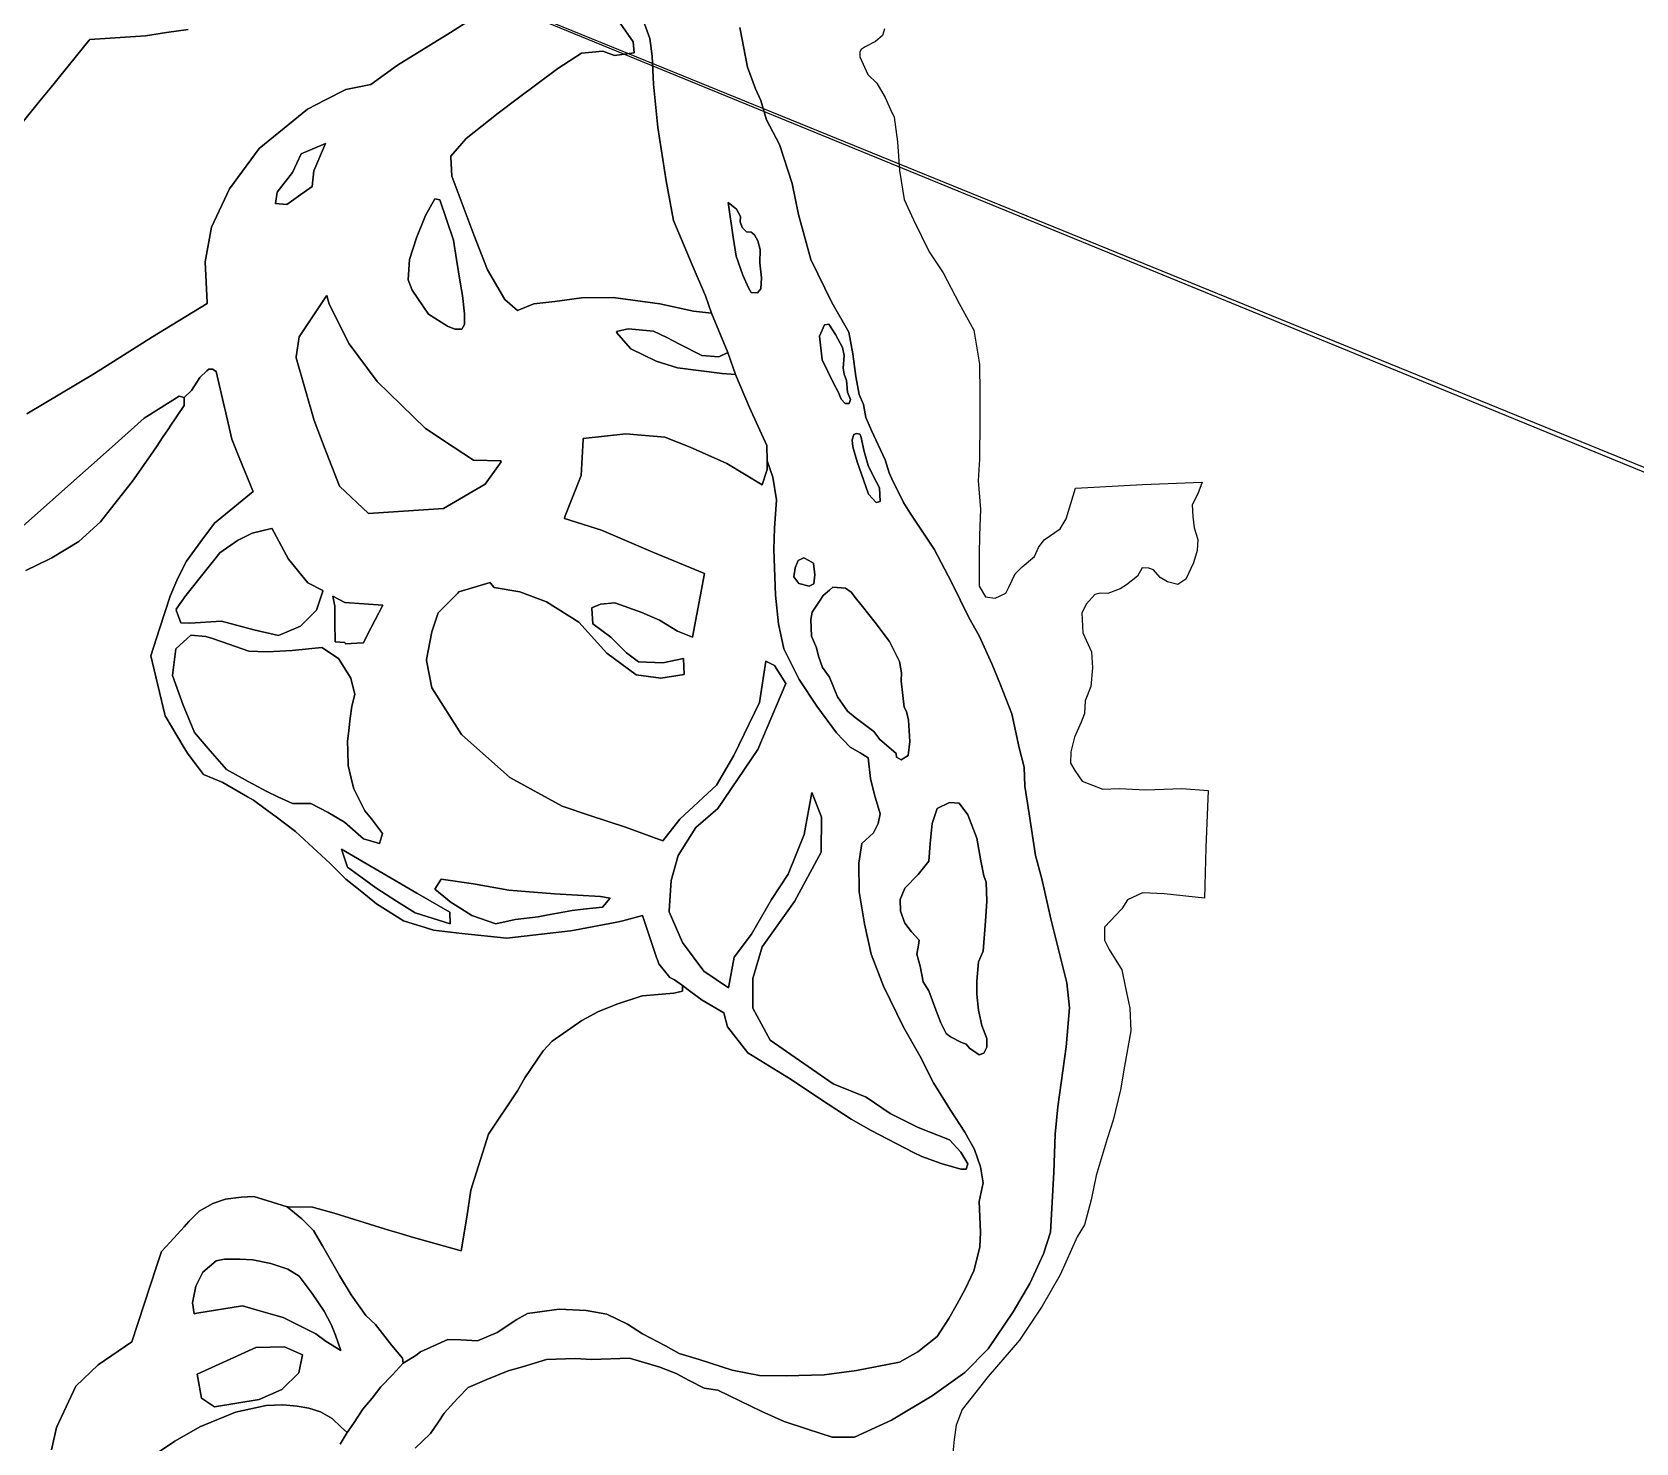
# Model space of a CAD drawing. Header units: inches. Extents: x 288635 to 1232953, y 676945 to 1655780.
# Drawn here: x 521361 to 544893, y 1356307 to 1377011 of the extents above; entities that cross this region are included whole.
import ezdxf

# ---------------------------------------------------------------- set-up
doc = ezdxf.new("R2010")
doc.units = ezdxf.units.IN
doc.header["$MEASUREMENT"] = 0
doc.layers.add('Images', color=7, linetype='Continuous')
picture_1 = doc.add_image_def('image4.jpg', size_in_pixel=(1536, 2752))
picture_2 = doc.add_image_def('image5.jpg', size_in_pixel=(2644, 3704))

msp = doc.modelspace()

# ---------------------------------------------------------------- linework, layer by layer
at = {"color": 1}
for points in [[(529797.9407, 1377415.5524), (530178.9415, 1376869.4513), (530196.567, 1376704.9461), (529905.8909, 1376667.0318), (529734.4406, 1376730.5319), (529423.2899, 1376698.7819), (529074.0392, 1376476.5314), (528476.2506, 1376030.3558), (528197.7375, 1375822.4801), (527727.8366, 1375447.8294), (527505.5861, 1375187.4788), (527506.1679, 1375174.6794), (527505.5861, 1375173.9979), (527518.2861, 1374894.5974), (527842.1368, 1374037.3457), (528045.3372, 1373522.9946), (528299.3377, 1373084.8438), (528483.4881, 1372926.0934), (528724.7885, 1373021.3436), (529029.5892, 1373059.4437), (529423.2899, 1373110.2438), (529886.8409, 1373116.5938), (530572.6422, 1373021.3436), (531067.9432, 1372913.3934), (531328.2938, 1372887.9934), (531571.196, 1372308.7648), (531436.244, 1372247.423), (531188.5935, 1372266.473), (530858.3928, 1372431.5733), (530674.2424, 1372526.8235), (530477.392, 1372622.0737), (530109.0913, 1372653.8238), (529937.641, 1372615.7237), (529947.4543, 1372604.4235), (529937.641, 1372602.2428), (530147.1914, 1372360.9423), (530515.4921, 1372183.142), (530832.9928, 1372081.5418), (531137.7934, 1372043.4417), (531487.0441, 1371998.9916), (531683.8945, 1371986.2916), (531887.0949, 1371503.6906), (532141.0954, 1370944.8895), (532144.9908, 1370718.9545), (532147.2241, 1370589.4241), (532071.2452, 1370367.8192), (531556.8942, 1370678.9698), (531017.1431, 1370920.2703), (530642.4924, 1371066.3206), (530070.9912, 1371117.1207), (529445.2016, 1371046.3792), (529444.4868, 1371032.8175), (529416.499, 1370501.7868), (529173.4296, 1369888.5891), (529178.169, 1369887.0645), (529173.4296, 1369875.1082), (529714.1558, 1369701.1689), (530468.2198, 1369377.0537), (531226.586, 1369067.1128), (531050.3043, 1368133.7613), (530832.0226, 1368219.751), (530567.4388, 1368378.5013), (530309.4695, 1368490.9495), (529912.5937, 1368636.4706), (529700.9266, 1368616.6268), (529575.2493, 1368563.71), (529576.0231, 1368550.5549), (529575.2493, 1368550.2291), (529588.4785, 1368325.3328), (529853.0623, 1368133.5095), (530084.5732, 1367901.9987), (530256.5527, 1367769.7067), (530613.7409, 1367756.4775), (530918.0124, 1367816.0089), (530930.5189, 1367584.6385), (530587.2825, 1367531.833), (530223.4797, 1367578.1351), (529793.531, 1367895.6358), (529383.426, 1368352.0429), (528907.175, 1368649.6998), (528516.9138, 1368795.2209), (528139.8818, 1368861.3669), (528087.2294, 1368925.7198), (528080.3504, 1368934.1274), (527623.9433, 1368795.2209), (527605.3453, 1368776.703), (527317.026, 1368489.6266), (527227.0675, 1368209.1677), (527147.6923, 1367801.7085), (527149.014, 1367795.0121), (527147.6923, 1367788.2276), (527227.0675, 1367386.0601), (527660.985, 1366703.4338), (528370.0698, 1366073.7242), (529137.363, 1365650.39), (529544.8221, 1365512.8064), (530068.6982, 1365343.4727), (530613.7409, 1365142.389), (530865.6424, 1365459.3957), (531405.3935, 1365959.4592), (531659.394, 1366396.0226), (532032.4572, 1367173.8992), (532127.7074, 1367777.1504), (532254.7077, 1367713.6502), (532418.0121, 1367449.2526), (532008.6447, 1366480.9411), (531421.2685, 1365615.7519), (531098.338, 1365336.3745), (530841.8299, 1364925.188), (530738.6422, 1364560.0623), (530706.8921, 1364115.5614), (530707.7202, 1364113.6734), (530706.8921, 1364102.0805), (530905.33, 1363649.6421), (531214.8931, 1363228.9538), (531579.4973, 1362985.3744), (531660.3862, 1363436.6521), (531914.3867, 1363775.3194), (532210.7206, 1364283.3205), (532454.1378, 1364653.7379), (532686.9716, 1365235.8224), (532803.3885, 1365849.6569), (532851.449, 1365729.2553), (532946.0472, 1365492.2671), (532940.9721, 1364974.136), (532549.388, 1364254.4679), (532073.137, 1363587.7166), (531935.5534, 1363122.049), (531935.5534, 1363108.5681), (531935.5534, 1362698.7148), (531935.5534, 1362685.2339), (532189.5539, 1362219.5663), (533112.4194, 1361576.3571), (533600.7562, 1361379.9254), (533952.1235, 1361142.8583), (534362.7577, 1360935.4245), (534819.9586, 1360753.3909), (534989.2923, 1360575.5905), (535090.8925, 1360402.0235), (535065.4924, 1360325.8233), (534989.2923, 1360325.8233), (534697.1917, 1360406.2568), (534413.5578, 1360512.0904), (534295.0242, 1360567.1238), (533672.723, 1360893.0911), (533380.6224, 1361058.1915), (532928.3403, 1361350.7111), (532496.4712, 1361640.3794), (531861.4699, 1362031.9635), (531565.136, 1362412.9643), (531510.0766, 1362617.7466), (531192.0739, 1362804.4828), (531026.709, 1362924.8684), (530905.5769, 1363018.3097), (530788.9303, 1363105.2094), (530715.9903, 1363137.6378), (530555.9994, 1363338.0667), (530536.9128, 1363394.4589), (530528.8449, 1363418.296), (530410.4783, 1363768.0155), (530317.8739, 1364045.8285), (530026.8317, 1363966.4534), (529942.9329, 1363950.5416), (529318.8824, 1363832.1872), (529259.5385, 1363820.9323), (528835.5145, 1363772.8161), (528326.8803, 1363715.0987), (527665.4207, 1363781.2447), (527248.7011, 1363834.1615), (527141.1725, 1363866.7459), (526812.1377, 1363966.4534), (526415.2619, 1364217.8081), (526174.2687, 1364412.7291), (525965.4694, 1364581.6109), (525734.1711, 1364808.4611), (525226.7371, 1365278.2709), (524940.2069, 1365494.4252), (524781.3174, 1365612.0034), (524609.4771, 1365739.1653), (524521.0726, 1365789.868), (524159.6845, 1365997.1345), (523875.2569, 1366116.1973), (523758.0754, 1366271.2904), (523650.3606, 1366413.8541), (523594.3858, 1366507.1454), (523313.0161, 1366976.0948), (523175.4642, 1367547.7951), (523101.3491, 1367855.8362), (523230.6224, 1368252.5713), (523386.3824, 1368730.5932), (523427.1102, 1368825.6248), (523500.2929, 1368996.3845), (523625.3724, 1369246.5434), (523705.9849, 1369356.4695), (523837.0453, 1369535.1884), (524039.0968, 1369804.5903), (524093.0304, 1369850.2264), (524604.4692, 1370269.9716), (524600.3551, 1370280.076), (524600.3351, 1370280.125), (524401.1115, 1370769.4201), (524291.9764, 1371037.4571), (524189.339, 1371484.6191), (524186.442, 1371497.2406), (524185.5259, 1371501.232), (524063.7222, 1372031.8965), (524008.5164, 1372063.4941), (523952.9537, 1372065.0816), (523922.7912, 1372038.094), (523824.366, 1371941.2563), (523698.9532, 1371752.3434), (523590.2093, 1371647.5682), (523518.7716, 1371667.412), (523042.6147, 1371368.8615), (523006.8103, 1371346.4121), (522535.5768, 1370925.9268), (522144.5926, 1370577.0486), (521135.8666, 1369684.078)], [(521284.695, 1371406.9287), (522276.8845, 1372002.2424), (523126.2306, 1372536.5085), (523302.147, 1372647.1656), (523930.5336, 1373027.5049), (523929.8764, 1373040.588), (523930.5336, 1373040.9858), (523900.456, 1373639.7721), (523992.5298, 1374146.1778), (524257.1136, 1374708.4185), (524693.677, 1375303.7322), (525401.4388, 1375879.2021), (525667.3976, 1376016.8749), (525963.6795, 1376170.2444), (526331.4588, 1376240.0094), (526724.5345, 1376526.5506), (527499.2361, 1377002.8016), (528115.1873, 1377396.5024)], [(528115.1873, 1377396.5024), (527499.2361, 1377002.8016), (526724.5345, 1376526.5506), (526331.4588, 1376240.0094), (525963.6795, 1376170.2444), (525667.3976, 1376016.8749), (525401.4388, 1375879.2021), (524693.677, 1375303.7322), (524257.1136, 1374708.4185), (523992.5298, 1374146.1778), (523900.456, 1373639.7721), (523930.5336, 1373040.9858), (523929.8764, 1373040.588), (523930.5336, 1373027.5049), (523302.147, 1372647.1656), (523126.2306, 1372536.5085), (522276.8845, 1372002.2424), (521284.695, 1371406.9287)], [(530348.7824, 1377131.2995), (530424.9825, 1376917.9391), (530424.9825, 1376917.9391), (530460.5426, 1376658.8586), (530480.8626, 1376247.3777), (530544.3628, 1375608.5665), (530665.013, 1374827.5149), (530772.9632, 1374243.3137), (531046.0138, 1373595.6124), (531242.8642, 1373138.4115), (531328.2938, 1372887.9934), (531067.9432, 1372913.3934), (530572.6422, 1373021.3436), (529886.8409, 1373116.5938), (529423.2899, 1373110.2438), (529029.5892, 1373059.4437), (528724.7885, 1373021.3436), (528483.4881, 1372926.0934), (528299.3377, 1373084.8438), (528045.3372, 1373522.9946), (527842.1368, 1374037.3457), (527518.2861, 1374894.5974), (527505.5861, 1375173.9979), (527506.1679, 1375174.6794), (527505.5861, 1375187.4788), (527727.8366, 1375447.8294), (528197.7375, 1375822.4801), (528476.2506, 1376030.3558), (529074.0392, 1376476.5314), (529423.2899, 1376698.7819), (529734.4406, 1376730.5319), (529905.8909, 1376667.0318), (530196.567, 1376704.9461), (530178.9415, 1376869.4513), (529797.9407, 1377415.5524)], [(523651.6508, 1377049.5122), (523332.7368, 1377002.1061), (523025.3119, 1376956.4078), (522210.3936, 1376903.491), (522200.5199, 1376891.3522), (521621.299, 1376179.2486), (521500.1904, 1376030.3558), (521086.2571, 1375521.4595)], [(521086.2571, 1375521.4595), (521500.1904, 1376030.3558), (521621.299, 1376179.2486), (522200.5199, 1376891.3522), (522210.3936, 1376903.491), (523025.3119, 1376956.4078), (523332.7368, 1377002.1061), (523651.6508, 1377049.5122)], [(526981.6158, 1356229.4936), (527205.9829, 1356443.2774), (527322.3998, 1356616.8444), (527407.0667, 1356743.8447), (527551.0003, 1356898.3616), (527613.5387, 1356968.6492), (527761.2845, 1357119.2363), (528035.605, 1357236.0765), (528345.4857, 1357363.0767), (528558.8461, 1357424.0369), (528909.3668, 1357530.7171), (529331.0076, 1357545.9571), (529574.8481, 1357530.7171), (530128.5692, 1357551.0371), (530573.0966, 1357420.1722), (530811.8571, 1357323.652), (530999.8174, 1357222.0518), (531223.3379, 1357110.2916), (531421.4583, 1357079.8115), (531746.5789, 1356927.4112), (532066.6196, 1356769.9309), (532396.8202, 1356622.6106), (532737.1809, 1356510.8504), (533097.8616, 1356394.0101), (533428.0623, 1356394.0101), (533971.6234, 1356642.9306), (534565.9846, 1356998.5313), (535048.5855, 1357338.892), (535388.9462, 1357689.4127), (535754.7069, 1358232.9738), (535998.5474, 1358644.4546), (536201.7478, 1359081.3355), (536303.348, 1359401.3761), (536354.1481, 1360275.1379), (536374.4682, 1360839.019), (536410.0283, 1361240.3398), (536531.9485, 1362119.1816), (536582.7486, 1362693.2227), (536542.1085, 1363058.9834), (536308.428, 1363998.7853), (536176.3478, 1364582.9865), (536084.9076, 1364928.4272), (535988.3874, 1365538.0284), (535927.4273, 1365944.4292), (535917.2673, 1366223.8298), (535846.1471, 1366508.3103), (535734.3869, 1367006.1513), (535561.6666, 1367458.2722), (535449.9063, 1367732.5928), (535256.8659, 1368149.1536), (535104.4656, 1368418.3942), (534850.4651, 1368936.5552), (534596.4646, 1369424.2362), (534245.9439, 1369952.5572), (534144.82, 1370109.4555), (533973.3696, 1370452.3562), (533935.2696, 1370541.2563), (533878.1194, 1370731.7567), (533674.919, 1371163.5576), (533592.3689, 1371354.058), (533560.6188, 1371544.5583), (533497.1187, 1371690.6086), (533446.3186, 1371957.3092), (533401.8685, 1372287.5098), (533344.7184, 1372605.0105), (533097.0679, 1373043.1613), (532785.9173, 1373671.8126), (532608.1169, 1374332.2139), (532512.8667, 1374789.4148), (532328.7163, 1375360.916), (532138.216, 1375722.8667), (532055.6658, 1376008.6173), (531973.1156, 1376180.0676), (531857.5454, 1376496.2982), (531745.7852, 1377075.4194)], [(533866.6708, 1377060.6292), (533839.6294, 1376960.7098), (533733.7959, 1376873.9263), (533583.5123, 1376795.6095), (533524.2455, 1376755.3927), (533505.1954, 1376721.526), (533505.1954, 1376649.5592), (533623.729, 1376389.2087), (533754.9626, 1376260.0917), (533879.8462, 1376050.5413), (533953.9297, 1375876.9743), (534008.9631, 1375762.6741), (534057.6465, 1375400.7233), (534087.2799, 1374981.6225), (534157.1301, 1374556.1717), (534293.6553, 1374257.7211), (534522.2558, 1373787.8201), (534728.6312, 1373479.8445), (534963.5817, 1373028.9936), (535177.3654, 1372635.2928), (535262.0323, 1372135.7585), (535267.1123, 1371704.5221), (535267.1123, 1371306.5879), (535262.879, 1370743.5535), (535241.7122, 1370430.2862), (535275.579, 1370006.952), (535262.879, 1369630.1846), (535258.6456, 1369342.3173), (535258.6456, 1369067.1501), (535258.6456, 1368880.8831), (535347.5458, 1368724.2494), (535491.4794, 1368703.0827), (535648.1131, 1368775.0495), (535698.9132, 1368876.6497), (535783.58, 1369058.6834), (535889.4135, 1369164.517), (536067.2139, 1369312.6839), (536126.4807, 1369448.1509), (536211.1475, 1369558.2178), (536443.9813, 1369719.0848), (536532.8815, 1369867.2517), (536668.3484, 1370320.2193), (537654.7171, 1370371.0194), (538526.7855, 1370404.8861), (538463.2854, 1370235.5525), (538382.8519, 1370074.6855), (538391.3185, 1369901.1185), (538412.4853, 1369736.0181), (538467.5187, 1369562.4511), (538454.8187, 1369401.5841), (538404.0186, 1369223.7838), (538289.7183, 1368982.4833), (538171.1848, 1368906.2831), (538018.7845, 1368944.3832), (537912.9509, 1369007.8833), (537815.5841, 1369117.9502), (537747.8506, 1369143.3503), (537650.4837, 1369147.5836), (537578.5169, 1369024.8167), (537417.6499, 1368897.8164), (537324.5164, 1368838.5497), (537146.7161, 1368770.8162), (537032.4158, 1368779.2829), (536951.9823, 1368758.1162), (536833.4488, 1368622.6492), (536761.482, 1368487.1823), (536778.4153, 1368195.0817), (536905.4683, 1367913.7035), (536921.3433, 1367680.8697), (536894.8849, 1367405.7025), (536810.2181, 1367199.3271), (536804.9264, 1367008.8267), (536752.0096, 1366881.8265), (536656.7594, 1366664.8677), (536603.8427, 1366447.9089), (536598.551, 1366283.867), (536662.0511, 1366172.7417), (536767.8847, 1366019.2831), (537069.4441, 1365902.2047), (537310.7446, 1365908.5547), (537704.4454, 1365889.5047), (538231.4964, 1365908.5547), (538618.8472, 1365883.1547), (538580.7471, 1365044.953), (538561.6971, 1364302.0015), (537971.1459, 1364365.5017), (537653.6453, 1364378.2017), (537431.3948, 1364276.6015), (537348.8447, 1364143.2512), (537094.8442, 1363876.5507), (537094.8442, 1363686.0503), (537164.6943, 1363546.35), (537348.8447, 1363247.8994), (537405.9948, 1362987.5489), (537469.4949, 1362689.0983), (537482.195, 1362352.5476), (537386.9448, 1361838.1966), (537329.7946, 1361488.9459), (537221.8444, 1361044.445), (537132.9443, 1360771.3945), (536974.1939, 1360231.6434), (536901.1231, 1359875.2412), (536800.5812, 1359510.1154), (536694.7477, 1359330.1984), (536446.0388, 1358774.5723), (536181.455, 1358314.1964), (535848.0793, 1357816.7787), (535387.7034, 1357282.3193), (535006.7026, 1356795.485), (534919.5776, 1356567.8625), (534887.8276, 1356356.1954), (534866.6608, 1356112.7782)], [(521268.1053, 1369111.8424), (521613.3004, 1369275.8101), (521652.9652, 1369294.6509), (522047.4467, 1369535.1884), (522364.9561, 1369823.8333), (522615.1151, 1370141.3428), (522836.4095, 1370420.3662), (523096.19, 1370795.6046), (523184.0817, 1370925.9268), (523285.8693, 1371076.8533), (523375.2134, 1371209.3291), (523376.1464, 1371210.973), (523589.9829, 1371528.658), (523590.2093, 1371647.5682), (523698.9532, 1371752.3434), (523824.366, 1371941.2563), (523922.7912, 1372038.094), (523952.9537, 1372065.0816), (524008.5164, 1372063.4941), (524063.7222, 1372031.8965), (524185.5259, 1371501.232), (524186.442, 1371497.2406), (524189.339, 1371484.6191), (524291.9764, 1371037.4571), (524401.1115, 1370769.4201), (524600.3351, 1370280.125), (524600.3551, 1370280.076), (524604.4692, 1370269.9716), (524093.0304, 1369850.2264), (524039.0968, 1369804.5903), (523837.0453, 1369535.1884), (523705.9849, 1369356.4695), (523625.3724, 1369246.5434), (523500.2929, 1368996.3845), (523427.1102, 1368825.6248), (523386.3824, 1368730.5932), (523386.3824, 1368730.5932), (523230.6224, 1368252.5713), (523101.3491, 1367855.8362), (523175.4642, 1367547.7951), (523313.0161, 1366976.0948), (523594.3858, 1366507.1454), (523650.3606, 1366413.8541), (523758.0754, 1366271.2904), (523875.2569, 1366116.1973), (524159.6845, 1365997.1345), (524521.0726, 1365789.868), (524609.4771, 1365739.1653), (524781.3174, 1365612.0034), (524940.2069, 1365494.4252), (525226.7371, 1365278.2709), (525734.1711, 1364808.4611), (525965.4694, 1364581.6109), (526174.2687, 1364412.7291), (526415.2619, 1364217.8081), (526812.1377, 1363966.4534), (527141.1725, 1363866.7459), (527248.7011, 1363834.1615), (527665.4207, 1363781.2447), (528326.8803, 1363715.0987), (528835.5145, 1363772.8161), (529259.5385, 1363820.9323), (529318.8824, 1363832.1872), (529942.9329, 1363950.5416), (530026.8317, 1363966.4534), (530317.8739, 1364045.8285), (530410.4783, 1363768.0155), (530528.8449, 1363418.296), (530536.9128, 1363394.4589), (530555.9994, 1363338.0667), (530715.9903, 1363137.6378), (530788.9303, 1363105.2094), (530905.5769, 1363018.3097), (530905.5769, 1362952.4155), (530905.5769, 1362938.9346), (530778.5767, 1362907.1845), (530318.2008, 1362870.1428), (530299.1745, 1362863.8007), (529953.075, 1362748.4342), (529672.6161, 1362637.309), (529429.199, 1362505.017), (528991.5881, 1362200.5168), (528859.4674, 1362059.2843), (528590.0654, 1361664.8028), (528485.5816, 1361475.7368), (528055.6819, 1360837.7492), (527851.5858, 1360188.8283), (527797.7126, 1360017.5392), (527739.0396, 1359620.3675), (527658.8061, 1359124.5687), (527289.0358, 1359228.3172), (526921.1866, 1359331.5267), (526779.8857, 1359373.5429), (526609.0385, 1359424.3448), (525791.5244, 1359676.7167), (525476.8428, 1359765.0889), (525117.0256, 1359771.1875), (525102.1921, 1359771.4389), (524884.9087, 1359837.9488), (524612.7343, 1359921.2606), (524427.1468, 1359911.7672), (524196.4297, 1359882.1338), (524014.396, 1359820.7504), (523814.4742, 1359709.4428), (523702.487, 1359598.6171), (523661.7498, 1359554.244), (523590.8621, 1359477.0296), (523386.6398, 1359254.5803), (523260.6884, 1359117.3876), (523186.4347, 1358894.6264), (522824.5586, 1357788.7471), (522331.7439, 1357454.1955), (522003.3859, 1357142.5336), (521717.6353, 1356532.9324), (521647.4192, 1356206.4272)], [(521135.8666, 1369684.078), (522144.5926, 1370577.0486), (522535.5768, 1370925.9268), (523006.8103, 1371346.4121), (523042.6147, 1371368.8615), (523518.7716, 1371667.412), (523590.2093, 1371647.5682), (523589.9829, 1371528.658), (523376.1464, 1371210.973), (523375.2134, 1371209.3291), (523285.8693, 1371076.8533), (523184.0817, 1370925.9268), (523096.19, 1370795.6046), (522836.4095, 1370420.3662), (522615.1151, 1370141.3428), (522364.9561, 1369823.8333), (522047.4467, 1369535.1884), (521652.9652, 1369294.6509), (521613.3004, 1369275.8101), (521268.1053, 1369111.8424)], [(521647.4192, 1356206.4272), (521717.6353, 1356532.9324), (522003.3859, 1357142.5336), (522331.7439, 1357454.1955), (522824.5586, 1357788.7471), (523186.4347, 1358894.6264), (523260.6884, 1359117.3876), (523386.6398, 1359254.5803), (523590.8621, 1359477.0296), (523661.7498, 1359554.244), (523702.487, 1359598.6171), (523814.4742, 1359709.4428), (524014.396, 1359820.7504), (524196.4297, 1359882.1338), (524427.1468, 1359911.7672), (524612.7343, 1359921.2606), (524884.9087, 1359837.9488), (525102.1921, 1359771.4389), (525320.1703, 1359594.3301), (525489.504, 1359422.3506), (525624.4417, 1359200.1001), (525624.4417, 1359200.1001), (525870.5047, 1358766.1826), (526042.4842, 1358480.432), (526256.7972, 1358178.8064), (526398.0849, 1358044.0803), (526637.2687, 1357735.0464), (526793.9024, 1357550.896), (526804.4857, 1357478.9292), (526749.4523, 1357417.5457), (526643.6188, 1357303.2455), (526476.8251, 1357130.7368), (526349.8248, 1356966.4832), (526216.0512, 1356802.2295), (526078.891, 1356592.2558), (525984.0641, 1356461.8688), (525897.7039, 1356539.7623), (525765.6237, 1356666.7626), (525592.9033, 1356763.2828), (525421.8763, 1356815.7762), (525249.156, 1356847.9496), (525039.1822, 1356868.2696), (524796.1006, 1356855.6194), (524344.7783, 1356757.1491), (523820.849, 1356541.1571), (523455.0883, 1356332.8767), (523140.1277, 1356124.5963)], [(523140.1277, 1356124.5963), (523455.0883, 1356332.8767), (523820.849, 1356541.1571), (524344.7783, 1356757.1491), (524796.1006, 1356855.6194), (525039.1822, 1356868.2696), (525249.156, 1356847.9496), (525421.8763, 1356815.7762), (525592.9033, 1356763.2828), (525765.6237, 1356666.7626), (525897.7039, 1356539.7623), (525984.0641, 1356461.8688), (525883.0636, 1356288.7604)]]:
    msp.add_lwpolyline(points, dxfattribs=at)
at = {"color": 1, "ltscale": 3}
for points in [[(525883.0636, 1356288.7604), (525984.0641, 1356461.8688), (526078.891, 1356592.2558), (526216.0512, 1356802.2295), (526349.8248, 1356966.4832), (526476.8251, 1357130.7368), (526643.6188, 1357303.2455), (526749.4523, 1357417.5457), (526804.4857, 1357478.9292), (526990.8229, 1357592.4871), (527060.2431, 1357642.4773), (527461.5639, 1357825.3577), (527649.5243, 1357820.2777), (527898.4448, 1357805.0376), (528182.9253, 1357926.9579), (528472.4859, 1358119.9983), (528629.9662, 1358206.3584), (529092.2472, 1358272.3986), (529488.488, 1358252.0785), (529793.2886, 1358196.1984), (530098.0892, 1358048.8781), (530316.5296, 1357906.6378), (530654.3767, 1357730.0528), (530857.5771, 1357618.2926), (531147.1377, 1357531.9324), (531634.8187, 1357374.4521), (532036.1395, 1357298.2519), (532427.3003, 1357293.1719), (532981.0214, 1357308.4119), (533458.5423, 1357369.3721), (534088.4636, 1357491.2923), (534357.7041, 1357643.6926), (534642.1847, 1357867.2131), (534809.8251, 1358131.3736), (534931.7453, 1358349.814), (535053.6655, 1358563.1745), (535180.6658, 1358832.415), (535267.026, 1359177.8557), (535277.186, 1359401.3761), (535256.8659, 1359848.417), (535317.8261, 1360122.7376), (535277.186, 1360356.418), (535190.8258, 1360615.4986), (535048.5855, 1360869.4991), (534835.2251, 1361189.5397), (534586.3046, 1361590.8605), (534388.1842, 1361987.1013), (534144.3437, 1362408.7421), (533854.7831, 1363008.1833), (533671.9028, 1363480.6243), (533575.3826, 1363922.5852), (533494.1024, 1364395.0261), (533489.0224, 1364816.667), (533534.7425, 1365101.1475), (533707.4628, 1365258.6278), (533773.503, 1365395.7881), (533803.983, 1365538.0284), (533722.7029, 1365817.429), (533661.7428, 1366056.1894), (533626.1827, 1366360.9901), (533509.3425, 1366432.1102), (533362.0222, 1366518.4704), (533163.9018, 1366726.7508), (532874.3412, 1367117.9116), (532615.2607, 1367509.0723), (532391.7402, 1367961.1933), (532310.4601, 1368326.954), (532269.82, 1368748.5948), (532246.1662, 1369417.3041), (532252.5162, 1369728.4547), (532284.2663, 1370147.5555), (532227.1161, 1370477.7562), (532144.9908, 1370718.9545), (532141.0954, 1370944.8895), (531887.0949, 1371503.6906), (531683.8945, 1371986.2916), (531571.196, 1372308.7648), (531328.2938, 1372887.9934), (531242.8642, 1373138.4115), (531046.0138, 1373595.6124), (530772.9632, 1374243.3137), (530665.013, 1374827.5149), (530544.3628, 1375608.5665), (530480.8626, 1376247.3777), (530460.5426, 1376658.8586), (530424.9825, 1376917.9391), (530348.7824, 1377131.2995)], [(531745.7852, 1377075.4194), (531857.5454, 1376496.2982), (531973.1156, 1376180.0676), (532055.6658, 1376008.6173), (532138.216, 1375722.8667), (532328.7163, 1375360.916), (532512.8667, 1374789.4148), (532608.1169, 1374332.2139), (532785.9173, 1373671.8126), (533097.0679, 1373043.1613), (533344.7184, 1372605.0105), (533401.8685, 1372287.5098), (533446.3186, 1371957.3092), (533497.1187, 1371690.6086), (533560.6188, 1371544.5583), (533592.3689, 1371354.058), (533674.919, 1371163.5576), (533878.1194, 1370731.7567), (533935.2696, 1370541.2563), (533973.3696, 1370452.3562), (534144.82, 1370109.4555), (534245.9439, 1369952.5572), (534596.4646, 1369424.2362), (534850.4651, 1368936.5552), (535104.4656, 1368418.3942), (535256.8659, 1368149.1536), (535449.9063, 1367732.5928), (535561.6666, 1367458.2722), (535734.3869, 1367006.1513), (535846.1471, 1366508.3103), (535917.2673, 1366223.8298), (535927.4273, 1365944.4292), (535988.3874, 1365538.0284), (536084.9076, 1364928.4272), (536176.3478, 1364582.9865), (536308.428, 1363998.7853), (536542.1085, 1363058.9834), (536582.7486, 1362693.2227), (536531.9485, 1362119.1816), (536410.0283, 1361240.3398), (536374.4682, 1360839.019), (536354.1481, 1360275.1379), (536303.348, 1359401.3761), (536201.7478, 1359081.3355), (535998.5474, 1358644.4546), (535754.7069, 1358232.9738), (535388.9462, 1357689.4127), (535048.5855, 1357338.892), (534565.9846, 1356998.5313), (533971.6234, 1356642.9306), (533428.0623, 1356394.0101), (533097.8616, 1356394.0101), (532737.1809, 1356510.8504), (532396.8202, 1356622.6106), (532066.6196, 1356769.9309), (531746.5789, 1356927.4112), (531421.4583, 1357079.8115), (531223.3379, 1357110.2916), (530999.8174, 1357222.0518), (530811.8571, 1357323.652), (530573.0966, 1357420.1722), (530128.5692, 1357551.0371), (529574.8481, 1357530.7171), (529331.0076, 1357545.9571), (528909.3668, 1357530.7171), (528558.8461, 1357424.0369), (528345.4857, 1357363.0767), (528035.605, 1357236.0765), (527761.2845, 1357119.2363), (527613.5387, 1356968.6492), (527551.0003, 1356898.3616), (527407.0667, 1356743.8447), (527322.3998, 1356616.8444), (527205.9829, 1356443.2774), (526981.6158, 1356229.4936)]]:
    msp.add_lwpolyline(points, dxfattribs=at)
at = {"color": 1}
for points in [[(524930.7018, 1374493.7484), (525098.6818, 1374480.8268), (525267.6156, 1374600.9707), (525469.8305, 1374744.7838), (525492.6853, 1374973.3321), (525664.0824, 1375377.1983), (525310.5984, 1375224.798), (525184.0615, 1374950.4995), (524956.5449, 1374661.7284), (524930.7018, 1374493.7484)], [(525267.6156, 1374600.9707), (525098.6818, 1374480.8268), (524930.7018, 1374493.7484), (524956.5449, 1374661.7284), (525184.0615, 1374950.4995), (525310.5984, 1375224.798), (525664.0824, 1375377.1983), (525492.6853, 1374973.3321), (525469.8305, 1374744.7838), (525267.6156, 1374600.9707)], [(527270.6359, 1374562.1374), (527133.0523, 1374318.7202), (527000.7604, 1373990.6362), (526900.2185, 1373673.1356), (526879.0518, 1373376.8017), (526937.2602, 1373223.343), (527175.3857, 1372868.8006), (527455.8446, 1372694.1753), (527561.6782, 1372651.8419), (527667.5117, 1372651.8419), (527704.5534, 1372720.6337), (527704.5534, 1372874.0923), (527676.5244, 1373146.3742), (527644.1926, 1373339.1269), (527588.0296, 1373673.9542), (527543.6862, 1373954.7955), (527342.6024, 1374547.4633), (527270.6359, 1374562.1374)], [(527667.5117, 1372651.8419), (527561.6782, 1372651.8419), (527455.8446, 1372694.1753), (527175.3857, 1372868.8006), (526937.2602, 1373223.343), (526879.0518, 1373376.8017), (526900.2185, 1373673.1356), (527000.7604, 1373990.6362), (527133.0523, 1374318.7202), (527270.6359, 1374562.1374), (527342.6024, 1374547.4633), (527543.6862, 1373954.7955), (527588.0296, 1373673.9542), (527644.1926, 1373339.1269), (527676.5244, 1373146.3742), (527704.5534, 1372874.0923), (527704.5534, 1372720.6337), (527667.5117, 1372651.8419)], [(531909.7187, 1373190.1588), (532002.8523, 1373183.8088), (532053.6524, 1373240.959), (532062.1191, 1373403.9426), (532040.9523, 1373624.0764), (532046.0324, 1373821.9146), (532011.319, 1373945.8104), (531958.4022, 1374034.7105), (531909.7187, 1374074.9273), (531844.102, 1374077.044), (531778.4852, 1374144.7774), (531750.9684, 1374225.2109), (531755.2018, 1374305.6444), (531695.935, 1374413.5946), (531571.8981, 1374507.7159), (531648.0982, 1373999.7149), (531690.4316, 1373720.3144), (531789.0685, 1373444.1594), (531871.6187, 1373257.8923), (531909.7187, 1373190.1588)], [(532053.6524, 1373240.959), (532002.8523, 1373183.8088), (531909.7187, 1373190.1588), (531871.6187, 1373257.8923), (531789.0685, 1373444.1594), (531690.4316, 1373720.3144), (531648.0982, 1373999.7149), (531571.8981, 1374507.7159), (531695.935, 1374413.5946), (531755.2018, 1374305.6444), (531750.9684, 1374225.2109), (531778.4852, 1374144.7774), (531844.102, 1374077.044), (531909.7187, 1374074.9273), (531958.4022, 1374034.7105), (532011.319, 1373945.8104), (532046.0324, 1373821.9146), (532040.9523, 1373624.0764), (532062.1191, 1373403.9426), (532053.6524, 1373240.959)], [(525721.2325, 1373015.7745), (525683.6443, 1373145.2449), (525680.9158, 1373141.1621), (525278.8483, 1372539.5235), (525236.5149, 1372243.1896), (525237.8012, 1372238.7131), (525236.5149, 1372229.7087), (525501.0988, 1371308.9569), (525648.4181, 1370925.9268), (525871.5162, 1370345.8716), (526294.8504, 1369943.7041), (527395.5192, 1370017.7876), (528009.3538, 1370377.6217), (528242.1876, 1370703.589), (528232.7686, 1370703.8833), (528242.1876, 1370717.0699), (527835.7868, 1370729.7699), (527537.5208, 1370925.9268), (527130.9354, 1371193.3208), (526426.0839, 1371885.4722), (526013.3331, 1372437.9233), (525721.2325, 1373015.7745)], [(527395.5192, 1370017.7876), (526294.8504, 1369943.7041), (525871.5162, 1370345.8716), (525648.4181, 1370925.9268), (525501.0988, 1371308.9569), (525236.5149, 1372229.7087), (525237.8012, 1372238.7131), (525236.5149, 1372243.1896), (525278.8483, 1372539.5235), (525680.9158, 1373141.1621), (525683.6443, 1373145.2449), (525721.2325, 1373015.7745), (526013.3331, 1372437.9233), (526426.0839, 1371885.4722), (527130.9354, 1371193.3208), (527537.5208, 1370925.9268), (527835.7868, 1370729.7699), (528242.1876, 1370717.0699), (528232.7686, 1370703.8833), (528242.1876, 1370703.589), (528009.3538, 1370377.6217), (527395.5192, 1370017.7876)], [(531188.5935, 1372266.473), (531436.244, 1372247.423), (531571.196, 1372308.7648), (531683.8945, 1371986.2916), (531487.0441, 1371998.9916), (531137.7934, 1372043.4417), (530832.9928, 1372081.5418), (530515.4921, 1372183.142), (530147.1914, 1372360.9423), (529937.641, 1372602.2428), (529947.4543, 1372604.4235), (529937.641, 1372615.7237), (530109.0913, 1372653.8238), (530477.392, 1372622.0737), (530674.2424, 1372526.8235), (530858.3928, 1372431.5733), (531188.5935, 1372266.473)], [(533291.5873, 1371561.4864), (533349.7958, 1371558.8406), (533368.3167, 1371619.6949), (533323.3374, 1371725.5284), (533312.7541, 1371900.1538), (533275.7123, 1371990.1123), (533259.8373, 1372080.0708), (533278.3582, 1372265.2795), (533251.8998, 1372381.6964), (533151.3579, 1372574.8426), (533053.4619, 1372723.0096), (532989.2209, 1372714.7546), (532913.0208, 1372547.1142), (532953.6608, 1372201.6735), (533121.3012, 1371856.2328), (533191.0455, 1371722.8826), (533233.3789, 1371622.3407), (533291.5873, 1371561.4864)], [(533368.3167, 1371619.6949), (533349.7958, 1371558.8406), (533291.5873, 1371561.4864), (533233.3789, 1371622.3407), (533191.0455, 1371722.8826), (533121.3012, 1371856.2328), (532953.6608, 1372201.6735), (532913.0208, 1372547.1142), (532989.2209, 1372714.7546), (533053.4619, 1372723.0096), (533151.3579, 1372574.8426), (533251.8998, 1372381.6964), (533278.3582, 1372265.2795), (533259.8373, 1372080.0708), (533275.7123, 1371990.1123), (533312.7541, 1371900.1538), (533323.3374, 1371725.5284), (533368.3167, 1371619.6949)], [(531556.8942, 1370678.9698), (532071.2452, 1370367.8192), (532147.2241, 1370589.4241), (532144.9908, 1370718.9545), (532227.1161, 1370477.7562), (532284.2663, 1370147.5555), (532252.5162, 1369728.4547), (532246.1662, 1369417.3041), (532269.82, 1368748.5948), (532310.4601, 1368326.954), (532391.7402, 1367961.1933), (532615.2607, 1367509.0723), (532874.3412, 1367117.9116), (533163.9018, 1366726.7508), (533362.0222, 1366518.4704), (533509.3425, 1366432.1102), (533626.1827, 1366360.9901), (533661.7428, 1366056.1894), (533722.7029, 1365817.429), (533803.983, 1365538.0284), (533773.503, 1365395.7881), (533707.4628, 1365258.6278), (533534.7425, 1365101.1475), (533489.0224, 1364816.667), (533494.1024, 1364395.0261), (533575.3826, 1363922.5852), (533671.9028, 1363480.6243), (533854.7831, 1363008.1833), (534144.3437, 1362408.7421), (534388.1842, 1361987.1013), (534586.3046, 1361590.8605), (534835.2251, 1361189.5397), (535048.5855, 1360869.4991), (535190.8258, 1360615.4986), (535277.186, 1360356.418), (535317.8261, 1360122.7376), (535256.8659, 1359848.417), (535277.186, 1359401.3761), (535267.026, 1359177.8557), (535180.6658, 1358832.415), (535053.6655, 1358563.1745), (534931.7453, 1358349.814), (534809.8251, 1358131.3736), (534642.1847, 1357867.2131), (534357.7041, 1357643.6926), (534088.4636, 1357491.2923), (533458.5423, 1357369.3721), (532981.0214, 1357308.4119), (532427.3003, 1357293.1719), (532036.1395, 1357298.2519), (531634.8187, 1357374.4521), (531147.1377, 1357531.9324), (530857.5771, 1357618.2926), (530654.3767, 1357730.0528), (530316.5296, 1357906.6378), (530098.0892, 1358048.8781), (529793.2886, 1358196.1984), (529488.488, 1358252.0785), (529092.2472, 1358272.3986), (528629.9662, 1358206.3584), (528472.4859, 1358119.9983), (528182.9253, 1357926.9579), (527898.4448, 1357805.0376), (527649.5243, 1357820.2777), (527461.5639, 1357825.3577), (527060.2431, 1357642.4773), (526990.8229, 1357592.4871), (526804.4857, 1357478.9292), (526793.9024, 1357550.896), (526637.2687, 1357735.0464), (526398.0849, 1358044.0803), (526256.7972, 1358178.8064), (526042.4842, 1358480.432), (525870.5047, 1358766.1826), (525624.4417, 1359200.1001), (525489.504, 1359422.3506), (525320.1703, 1359594.3301), (525102.1921, 1359771.4389), (525117.0256, 1359771.1875), (525476.8428, 1359765.0889), (525791.5244, 1359676.7167), (526609.0385, 1359424.3448), (526779.8857, 1359373.5429), (526921.1866, 1359331.5267), (527289.0358, 1359228.3172), (527658.8061, 1359124.5687), (527739.0396, 1359620.3675), (527797.7126, 1360017.5392), (527851.5858, 1360188.8283), (528055.6819, 1360837.7492), (528485.5816, 1361475.7368), (528590.0654, 1361664.8028), (528859.4674, 1362059.2843), (528991.5881, 1362200.5168), (529429.199, 1362505.017), (529672.6161, 1362637.309), (529953.075, 1362748.4342), (530299.1745, 1362863.8007), (530318.2008, 1362870.1428), (530778.5767, 1362907.1845), (530905.5769, 1362938.9346), (530905.5769, 1362952.4155), (530905.5769, 1363018.3097), (531026.709, 1362924.8684), (531192.0739, 1362804.4828), (531510.0766, 1362617.7466), (531565.136, 1362412.9643), (531861.4699, 1362031.9635), (532496.4712, 1361640.3794), (532928.3403, 1361350.7111), (533380.6224, 1361058.1915), (533672.723, 1360893.0911), (534295.0242, 1360567.1238), (534413.5578, 1360512.0904), (534697.1917, 1360406.2568), (534989.2923, 1360325.8233), (535065.4924, 1360325.8233), (535090.8925, 1360402.0235), (534989.2923, 1360575.5905), (534819.9586, 1360753.3909), (534362.7577, 1360935.4245), (533952.1235, 1361142.8583), (533600.7562, 1361379.9254), (533112.4194, 1361576.3571), (532189.5539, 1362219.5663), (531935.5534, 1362685.2339), (531935.5534, 1362698.7148), (531935.5534, 1363108.5681), (531935.5534, 1363122.049), (532073.137, 1363587.7166), (532549.388, 1364254.4679), (532940.9721, 1364974.136), (532946.0472, 1365492.2671), (532851.449, 1365729.2553), (532803.3885, 1365849.6569), (532686.9716, 1365235.8224), (532454.1378, 1364653.7379), (532210.7206, 1364283.3205), (531914.3867, 1363775.3194), (531660.3862, 1363436.6521), (531579.4973, 1362985.3744), (531214.8931, 1363228.9538), (530905.33, 1363649.6421), (530706.8921, 1364102.0805), (530707.7202, 1364113.6734), (530706.8921, 1364115.5614), (530738.6422, 1364560.0623), (530841.8299, 1364925.188), (531098.338, 1365336.3745), (531421.2685, 1365615.7519), (532008.6447, 1366480.9411), (532418.0121, 1367449.2526), (532254.7077, 1367713.6502), (532127.7074, 1367777.1504), (532032.4572, 1367173.8992), (531659.394, 1366396.0226), (531405.3935, 1365959.4592), (530865.6424, 1365459.3957), (530613.7409, 1365142.389), (530068.6982, 1365343.4727), (529544.8221, 1365512.8064), (529137.363, 1365650.39), (528370.0698, 1366073.7242), (527660.985, 1366703.4338), (527227.0675, 1367386.0601), (527147.6923, 1367788.2276), (527149.014, 1367795.0121), (527147.6923, 1367801.7085), (527227.0675, 1368209.1677), (527317.026, 1368489.6266), (527605.3453, 1368776.703), (527623.9433, 1368795.2209), (528080.3504, 1368934.1274), (528087.2294, 1368925.7198), (528139.8818, 1368861.3669), (528516.9138, 1368795.2209), (528907.175, 1368649.6998), (529383.426, 1368352.0429), (529793.531, 1367895.6358), (530223.4797, 1367578.1351), (530587.2825, 1367531.833), (530930.5189, 1367584.6385), (530918.0124, 1367816.0089), (530613.7409, 1367756.4775), (530256.5527, 1367769.7067), (530084.5732, 1367901.9987), (529853.0623, 1368133.5095), (529588.4785, 1368325.3328), (529575.2493, 1368550.2291), (529576.0231, 1368550.5549), (529575.2493, 1368563.71), (529700.9266, 1368616.6268), (529912.5937, 1368636.4706), (530309.4695, 1368490.9495), (530567.4388, 1368378.5013), (530832.0226, 1368219.751), (531050.3043, 1368133.7613), (531226.586, 1369067.1128), (530468.2198, 1369377.0537), (529714.1558, 1369701.1689), (529173.4296, 1369875.1082), (529178.169, 1369887.0645), (529173.4296, 1369888.5891), (529416.499, 1370501.7868), (529444.4868, 1371032.8175), (529445.2016, 1371046.3792), (530070.9912, 1371117.1207), (530642.4924, 1371066.3206), (531017.1431, 1370920.2703), (531556.8942, 1370678.9698)], [(533633.9589, 1370232.2171), (533745.0841, 1370108.3919), (533805.4092, 1370124.2669), (533792.7092, 1370324.2923), (533706.7723, 1370486.6409), (533628.4555, 1370651.7413), (533569.1887, 1370857.0583), (533518.3886, 1371079.3088), (533507.8053, 1371111.0589), (533457.0052, 1371119.5255), (533418.9051, 1371104.7088), (533395.6217, 1371026.392), (533405.3584, 1370924.3685), (533468.8585, 1370702.118), (533595.8588, 1370343.3423), (533633.9589, 1370232.2171)], [(533805.4092, 1370124.2669), (533745.0841, 1370108.3919), (533633.9589, 1370232.2171), (533595.8588, 1370343.3423), (533468.8585, 1370702.118), (533405.3584, 1370924.3685), (533395.6217, 1371026.392), (533418.9051, 1371104.7088), (533457.0052, 1371119.5255), (533507.8053, 1371111.0589), (533518.3886, 1371079.3088), (533569.1887, 1370857.0583), (533628.4555, 1370651.7413), (533706.7723, 1370486.6409), (533792.7092, 1370324.2923), (533805.4092, 1370124.2669)], [(523544.0601, 1368343.8537), (523676.3521, 1368338.562), (524142.0197, 1368365.0204), (524612.9789, 1368238.0202), (524978.1047, 1368153.3533), (525300.897, 1368290.9369), (525533.7308, 1368529.0624), (525626.3281, 1368804.0008), (525622.4468, 1368805.9574), (525626.3281, 1368817.4817), (525408.0534, 1368927.5128), (525125.4727, 1369275.8101), (525123.6258, 1369278.0865), (524880.3907, 1369729.8088), (524874.4034, 1369728.3415), (524591.8122, 1369659.0872), (524374.8535, 1369547.962), (524115.5613, 1369368.045), (524041.7734, 1369275.8101), (523925.0609, 1369129.9195), (523618.1436, 1368743.6271), (523475.2683, 1368542.5433), (523478.5566, 1368533.6903), (523475.2683, 1368529.0624), (523544.0601, 1368343.8537)], [(525533.7308, 1368529.0624), (525300.897, 1368290.9369), (524978.1047, 1368153.3533), (524612.9789, 1368238.0202), (524142.0197, 1368365.0204), (523676.3521, 1368338.562), (523544.0601, 1368343.8537), (523475.2683, 1368529.0624), (523478.5566, 1368533.6903), (523475.2683, 1368542.5433), (523618.1436, 1368743.6271), (523925.0609, 1369129.9195), (524041.7734, 1369275.8101), (524115.5613, 1369368.045), (524374.8535, 1369547.962), (524591.8122, 1369659.0872), (524874.4034, 1369728.3415), (524880.3907, 1369729.8088), (525123.6258, 1369278.0865), (525125.4727, 1369275.8101), (525408.0534, 1368927.5128), (525626.3281, 1368817.4817), (525622.4468, 1368805.9574), (525626.3281, 1368804.0008), (525533.7308, 1368529.0624)], [(532612.2072, 1368921.0425), (532762.2797, 1368878.5692), (532833.0686, 1368912.5478), (532847.2264, 1369045.631), (532824.5739, 1369215.5244), (532757.2402, 1369254.342), (532685.6903, 1369295.5902), (532603.1401, 1369254.3151), (532555.5761, 1369147.567), (532535.7552, 1369014.4839), (532612.2072, 1368921.0425)], [(532833.0686, 1368912.5478), (532762.2797, 1368878.5692), (532612.2072, 1368921.0425), (532535.7552, 1369014.4839), (532555.5761, 1369147.567), (532603.1401, 1369254.3151), (532685.6903, 1369295.5902), (532757.2402, 1369254.342), (532824.5739, 1369215.5244), (532847.2264, 1369045.631), (532833.0686, 1368912.5478)], [(525803.3671, 1368345.5011), (525808.898, 1368063.3948), (525949.0687, 1368054.0979), (525960.32, 1368031.5952), (526123.911, 1368042.5013), (526221.9083, 1368049.0344), (526283.9082, 1368169.7205), (526505.4858, 1368601.0333), (525950.2972, 1368640.6896), (525771.9859, 1368730.5754), (525804.8643, 1368587.0006), (525803.3671, 1368345.5011)], [(526123.911, 1368042.5013), (525960.32, 1368031.5952), (525949.0687, 1368054.0979), (525808.898, 1368063.3948), (525803.3671, 1368345.5011), (525804.8643, 1368587.0006), (525771.9859, 1368730.5754), (525950.2972, 1368640.6896), (526505.4858, 1368601.0333), (526283.9082, 1368169.7205), (526221.9083, 1368049.0344), (526123.911, 1368042.5013)], [(534044.1219, 1366371.517), (534110.797, 1366333.4169), (534215.5722, 1366396.917), (534237.7972, 1366600.1175), (534218.7472, 1366914.4431), (534190.1721, 1367041.4433), (534158.4221, 1367104.9435), (534136.197, 1367273.2188), (534110.797, 1367489.1192), (534117.147, 1367606.5945), (534086.6669, 1367773.5998), (533939.3466, 1368068.2404), (533731.0662, 1368347.6409), (533543.1059, 1368581.3214), (533456.7457, 1368688.0016), (533377.3705, 1368790.8718), (533294.8204, 1368848.0219), (533110.67, 1368867.072), (533059.8699, 1368819.4469), (532967.7947, 1368743.2467), (532904.2946, 1368644.8215), (532809.0444, 1368498.7712), (532786.1843, 1368388.281), (532796.3444, 1368144.4405), (532872.5445, 1367976.8002), (532897.9446, 1367854.88), (532958.9047, 1367687.2396), (533060.5049, 1367544.9993), (533177.3451, 1367255.4388), (533323.3954, 1367047.7933), (533437.6956, 1366952.5432), (533710.7462, 1366746.1677), (533799.6464, 1366631.8675), (533964.7467, 1366485.8172), (534040.9469, 1366425.4921), (534044.1219, 1366371.517)], [(534215.5722, 1366396.917), (534110.797, 1366333.4169), (534044.1219, 1366371.517), (534040.9469, 1366425.4921), (533964.7467, 1366485.8172), (533799.6464, 1366631.8675), (533710.7462, 1366746.1677), (533437.6956, 1366952.5432), (533323.3954, 1367047.7933), (533177.3451, 1367255.4388), (533060.5049, 1367544.9993), (532958.9047, 1367687.2396), (532897.9446, 1367854.88), (532872.5445, 1367976.8002), (532796.3444, 1368144.4405), (532786.1843, 1368388.281), (532809.0444, 1368498.7712), (532904.2946, 1368644.8215), (532967.7947, 1368743.2467), (533059.8699, 1368819.4469), (533110.67, 1368867.072), (533294.8204, 1368848.0219), (533377.3705, 1368790.8718), (533456.7457, 1368688.0016), (533543.1059, 1368581.3214), (533731.0662, 1368347.6409), (533939.3466, 1368068.2404), (534086.6669, 1367773.5998), (534117.147, 1367606.5945), (534110.797, 1367489.1192), (534136.197, 1367273.2188), (534158.4221, 1367104.9435), (534190.1721, 1367041.4433), (534218.7472, 1366914.4431), (534237.7972, 1366600.1175), (534215.5722, 1366396.917)], [(523911.3025, 1368140.6533), (523689.0521, 1368161.82), (523472.0933, 1367960.7363), (523419.1765, 1367569.1522), (523577.9269, 1367135.2346), (523616.2558, 1367041.2671), (523741.9689, 1366733.0672), (523854.5996, 1366602.7193), (523975.0335, 1366463.3407), (524212.9281, 1366188.0244), (524529.993, 1366015.3373), (524805.596, 1365865.2321), (524965.9202, 1365790.7152), (525181.3051, 1365690.6067), (525451.1806, 1365690.6067), (525707.0714, 1365559.5408), (525944.5908, 1365416.3002), (526223.7655, 1365172.0224), (526456.5993, 1365103.2306), (526504.2244, 1365251.3975), (526339.6026, 1365463.0541), (526244.9322, 1365584.7732), (526146.6042, 1365778.2574), (526080.8902, 1365907.5655), (526058.4618, 1365997.2793), (525996.2234, 1366246.2329), (525993.0769, 1366463.3407), (525991.0569, 1366602.7193), (526006.9861, 1366761.1995), (526026.6046, 1366944.3062), (526053.7845, 1367116.7703), (526096.7652, 1367288.6933), (526038.5568, 1367532.1104), (525858.6398, 1367817.861), (525609.9309, 1367981.903), (525174.8754, 1367935.9215), (524810.7106, 1367917.8624), (524540.4247, 1367926.5193), (524148.7501, 1368065.1019), (523993.1266, 1368114.6184), (523911.3025, 1368140.6533)], [(524540.4247, 1367926.5193), (524810.7106, 1367917.8624), (525174.8754, 1367935.9215), (525609.9309, 1367981.903), (525858.6398, 1367817.861), (526038.5568, 1367532.1104), (526096.7652, 1367288.6933), (526053.7845, 1367116.7703), (526026.6046, 1366944.3062), (526006.9861, 1366761.1995), (525991.0569, 1366602.7193), (525993.0769, 1366463.3407), (525996.2234, 1366246.2329), (526058.4618, 1365997.2793), (526080.8902, 1365907.5655), (526146.6042, 1365778.2574), (526244.9322, 1365584.7732), (526339.6026, 1365463.0541), (526504.2244, 1365251.3975), (526456.5993, 1365103.2306), (526223.7655, 1365172.0224), (525944.5908, 1365416.3002), (525707.0714, 1365559.5408), (525451.1806, 1365690.6067), (525181.3051, 1365690.6067), (524965.9202, 1365790.7152), (524805.596, 1365865.2321), (524529.993, 1366015.3373), (524212.9281, 1366188.0244), (523975.0335, 1366463.3407), (523854.5996, 1366602.7193), (523741.9689, 1366733.0672), (523616.2558, 1367041.2671), (523577.9269, 1367135.2346), (523419.1765, 1367569.1522), (523472.0933, 1367960.7363), (523689.0521, 1368161.82), (523911.3025, 1368140.6533), (523993.1266, 1368114.6184), (524148.7501, 1368065.1019), (524540.4247, 1367926.5193)], [(535114.734, 1362102.4035), (535256.9743, 1362000.8033), (535323.0144, 1362026.2033), (535368.7345, 1362112.5635), (535368.7345, 1362239.5637), (535297.6144, 1362432.6041), (535246.8143, 1362656.1246), (535221.4142, 1362894.885), (535221.4142, 1363082.8454), (535246.8143, 1363367.326), (535317.9344, 1363524.8063), (535348.4145, 1363961.6872), (535368.7345, 1364256.3278), (535358.5745, 1364535.7283), (535323.0144, 1364627.1685), (535282.3743, 1364850.689), (535221.4142, 1365180.8896), (535089.3339, 1365526.3303), (534962.3337, 1365693.9706), (534820.0934, 1365704.1307), (534642.2931, 1365617.7705), (534566.0929, 1365399.33), (534535.6128, 1365104.6895), (534520.3728, 1364845.6089), (534362.8925, 1364647.4885), (534164.7721, 1364449.3681), (534098.732, 1364281.7278), (534103.812, 1364109.0075), (534164.7721, 1363936.2871), (534266.3723, 1363809.2869), (534378.1325, 1363687.3666), (534367.9725, 1363611.1665), (534342.5725, 1363479.0862), (534393.3726, 1363301.2859), (534434.0126, 1363072.6854), (534520.3728, 1362940.6051), (534621.973, 1362661.2046), (534693.0932, 1362473.2442), (534774.3733, 1362315.7639), (534835.3334, 1362264.9638), (534987.7337, 1362188.7636), (535063.9339, 1362158.2836), (535114.734, 1362102.4035)], [(535323.0144, 1362026.2033), (535256.9743, 1362000.8033), (535114.734, 1362102.4035), (535063.9339, 1362158.2836), (534987.7337, 1362188.7636), (534835.3334, 1362264.9638), (534774.3733, 1362315.7639), (534693.0932, 1362473.2442), (534621.973, 1362661.2046), (534520.3728, 1362940.6051), (534434.0126, 1363072.6854), (534393.3726, 1363301.2859), (534342.5725, 1363479.0862), (534367.9725, 1363611.1665), (534378.1325, 1363687.3666), (534266.3723, 1363809.2869), (534164.7721, 1363936.2871), (534103.812, 1364109.0075), (534098.732, 1364281.7278), (534164.7721, 1364449.3681), (534362.8925, 1364647.4885), (534520.3728, 1364845.6089), (534535.6128, 1365104.6895), (534566.0929, 1365399.33), (534642.2931, 1365617.7705), (534820.0934, 1365704.1307), (534962.3337, 1365693.9706), (535089.3339, 1365526.3303), (535221.4142, 1365180.8896), (535282.3743, 1364850.689), (535323.0144, 1364627.1685), (535358.5745, 1364535.7283), (535368.7345, 1364256.3278), (535348.4145, 1363961.6872), (535317.9344, 1363524.8063), (535246.8143, 1363367.326), (535221.4142, 1363082.8454), (535221.4142, 1362894.885), (535246.8143, 1362656.1246), (535297.6144, 1362432.6041), (535368.7345, 1362239.5637), (535368.7345, 1362112.5635), (535323.0144, 1362026.2033)], [(526980.1232, 1364088.2035), (527496.0617, 1363922.8386), (527489.4471, 1364094.8181), (527006.2046, 1364376.7096), (525901.944, 1365020.8616), (525987.9337, 1364756.2777), (526258.8723, 1364558.5658), (526406.323, 1364450.9667), (526710.0421, 1364255.2273), (526980.1232, 1364088.2035)], [(527489.4471, 1364094.8181), (527496.0617, 1363922.8386), (526980.1232, 1364088.2035), (526710.0421, 1364255.2273), (526406.323, 1364450.9667), (526258.8723, 1364558.5658), (525987.9337, 1364756.2777), (525901.944, 1365020.8616), (527006.2046, 1364376.7096), (527489.4471, 1364094.8181)], [(527813.5624, 1364048.5159), (528164.136, 1363922.8386), (528448.5636, 1363988.9845), (528785.9081, 1364028.6721), (528908.0876, 1364050.8866), (529283.4157, 1364119.1281), (529447.7807, 1364141.7591), (529731.7954, 1364167.5786), (529844.2435, 1364299.8706), (529698.7224, 1364326.329), (529024.0335, 1364366.0165), (528355.9593, 1364418.9333), (527840.0208, 1364511.5377), (527363.7698, 1364577.6836), (527271.1655, 1364432.1625), (527455.9591, 1364279.9795), (527496.0617, 1364246.9538), (527649.6294, 1364150.974), (527813.5624, 1364048.5159)], [(528448.5636, 1363988.9845), (528164.136, 1363922.8386), (527813.5624, 1364048.5159), (527649.6294, 1364150.974), (527496.0617, 1364246.9538), (527455.9591, 1364279.9795), (527271.1655, 1364432.1625), (527363.7698, 1364577.6836), (527840.0208, 1364511.5377), (528355.9593, 1364418.9333), (529024.0335, 1364366.0165), (529698.7224, 1364326.329), (529844.2435, 1364299.8706), (529731.7954, 1364167.5786), (529447.7807, 1364141.7591), (529283.4157, 1364119.1281), (528908.0876, 1364050.8866), (528785.9081, 1364028.6721), (528448.5636, 1363988.9845)], [(523714.1462, 1358364.0151), (523740.5305, 1358200.241), (523775.923, 1358212.1086), (524450.6119, 1358317.9421), (524684.8567, 1358250.2714), (524923.0852, 1358181.4498), (525045.9256, 1358145.9626), (525522.1765, 1357907.8372), (525675.3255, 1357797.2296), (525890.9306, 1357664.1379), (525814.9421, 1357890.41), (525754.0878, 1358033.2853), (525648.2543, 1358239.6607), (525470.9831, 1358498.9529), (525280.4827, 1358755.5992), (525113.7949, 1358858.787), (524862.4402, 1358940.8079), (524597.8563, 1358993.7247), (524407.356, 1359001.6622), (524185.1055, 1359004.3081), (524063.3969, 1358977.8497), (523867.6049, 1358813.8077), (523764.4172, 1358607.4323), (523714.1462, 1358364.0151)], [(525470.9831, 1358498.9529), (525648.2543, 1358239.6607), (525754.0878, 1358033.2853), (525814.9421, 1357890.41), (525890.9306, 1357664.1379), (525675.3255, 1357797.2296), (525522.1765, 1357907.8372), (525045.9256, 1358145.9626), (524923.0852, 1358181.4498), (524684.8567, 1358250.2714), (524450.6119, 1358317.9421), (523775.923, 1358212.1086), (523740.5305, 1358200.241), (523714.1462, 1358364.0151), (523764.4172, 1358607.4323), (523867.6049, 1358813.8077), (524063.3969, 1358977.8497), (524185.1055, 1359004.3081), (524407.356, 1359001.6622), (524597.8563, 1358993.7247), (524862.4402, 1358940.8079), (525113.7949, 1358858.787), (525280.4827, 1358755.5992), (525470.9831, 1358498.9529)], [(525329.8399, 1357600.8955), (525065.2561, 1357717.3124), (524641.9219, 1357706.7291), (523784.6702, 1357315.145), (523848.1703, 1356965.8943), (524038.6707, 1356838.894), (524363.0359, 1356891.211), (524694.8386, 1356944.7276), (525022.9226, 1357092.8945), (525276.9231, 1357336.3117), (525329.8399, 1357600.8955)], [(524363.0359, 1356891.211), (524038.6707, 1356838.894), (523848.1703, 1356965.8943), (523784.6702, 1357315.145), (524641.9219, 1357706.7291), (525065.2561, 1357717.3124), (525329.8399, 1357600.8955), (525276.9231, 1357336.3117), (525022.9226, 1357092.8945), (524694.8386, 1356944.7276), (524363.0359, 1356891.211)]]:
    msp.add_lwpolyline(points, close=True, dxfattribs=at)

# ---------------------------------------------------------------- pictures from other files: only their frames are drawn
at = {"layer": 'Images'}
image = msp.add_image(picture_1, insert=(512172.3558, 1384013.6564), size_in_units=(38934.3108, 69757.3068), rotation=-22.287740708, dxfattribs=at)
image.dxf.flags = 7
image = msp.add_image(picture_2, insert=(488564.8439, 1327527.3731), size_in_units=(43695.7232, 61213.6758), rotation=-22.17094651, dxfattribs=at)
image.dxf.flags = 7

doc.saveas('drawing.dxf')
